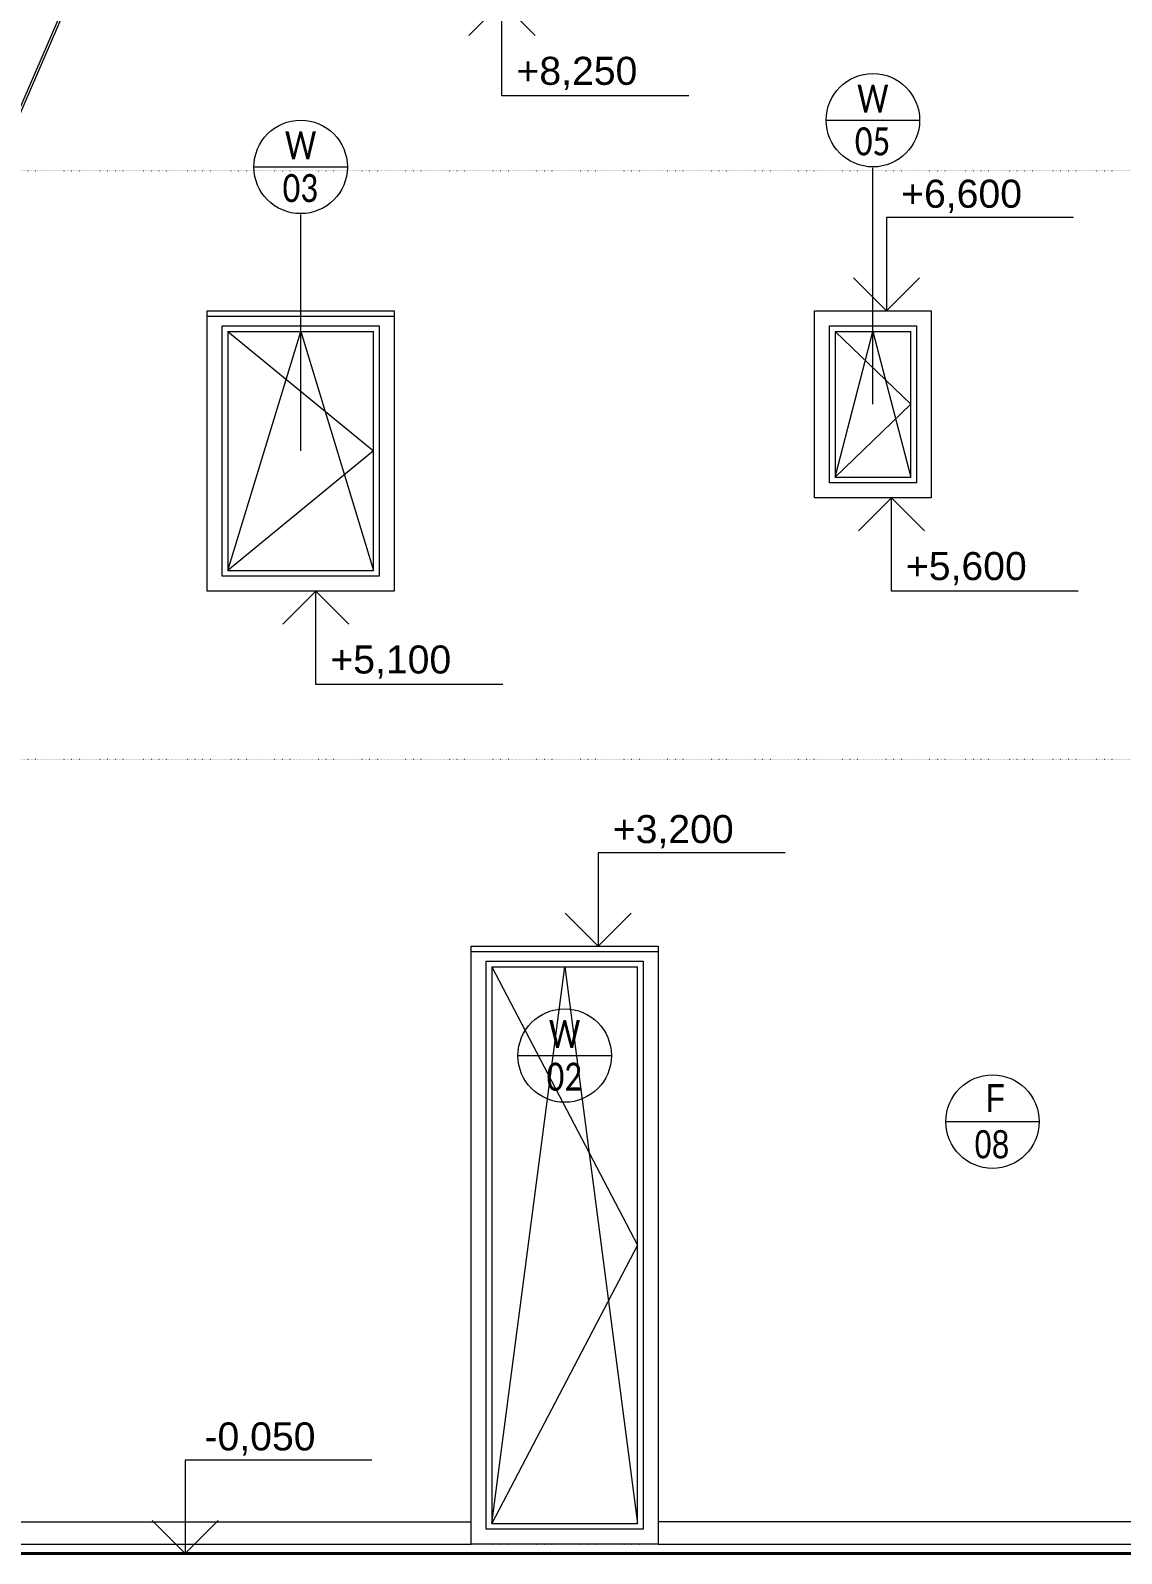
# Model space of a CAD drawing. Header units: millimetres. Extents: x -6736 to 224393, y -6260 to 72638.
# Drawn here: x 82113 to 87952, y -50 to 8100 of the extents above; entities that cross this region are included whole.
import ezdxf

# ---------------------------------------------------------------- set-up
doc = ezdxf.new("R2010")
doc.units = ezdxf.units.MM
doc.linetypes.add('HA_Dot-S4mm', pattern=[4, 0, -4])
for name, color, linetype, lineweight in [('A-DETL-____-THIN', 9, 'Continuous', 9), ('A-DETL-____-WIDE', 9, 'Continuous', 40), ('A-FLOR-LEVL-OTLN', 9, 'Continuous', 9), ('A-GENM-____-OTLN', 9, 'Continuous', 9), ('A-GLAZ-____-IDEN', 9, 'Continuous', 9), ('A-GLAZ-____-OTLN', 9, 'Continuous', 5), ('A-ROOF-____-OTLN', 9, 'Continuous', 9), ('A-WALL-____-OTLN', 9, 'Continuous', 9), ('G-____-____-DIMS', 9, 'Continuous', 5), ('G-____-____-TEXT', 9, 'Continuous', 5)]:
    doc.layers.add(name, color=color, linetype=linetype, lineweight=lineweight)
doc.styles.add('Arial', font='arial.ttf', dxfattribs={"height": 150})
doc.styles.add('Arial_2', font='arial.ttf', dxfattribs={"width": 0.8, "height": 150})
doc.styles.add('Calibri', font='calibri.ttf', dxfattribs={"width": 0.8, "height": 150})

# ---------------------------------------------------------------- blocks, each defined once
blk = doc.blocks.new('HA_WD_SinglePanel - 1000x3200-2168126-A_pohled východní_DPS pohled')
at = {"layer": 'A-GLAZ-____-OTLN', "color": 250}
for p, q in [((8468.9, 80), (8468.9, 3120)), ((8468.9, 3120), (9308.9, 3120)), ((9308.9, 3120), (9308.9, 80)), ((8498.9, 3090), (8498.9, 110)), ((8498.9, 3090), (9278.9, 3090)), ((8498.9, 110), (8888.9, 3090)), ((8498.9, 3090), (9278.9, 1600)), ((8888.9, 3090), (9278.9, 110)), ((9278.9, 110), (9278.9, 3090)), ((9278.9, 1600), (8498.9, 110)), ((8498.9, 110), (9278.9, 110)), ((9308.9, 80), (8468.9, 80))]:
    blk.add_line(p, q, dxfattribs=at)
blk = doc.blocks.new('HA_WD_SinglePanel - 1000x1500-2168128-A_pohled východní_DPS pohled')
at = {"layer": 'A-GLAZ-____-OTLN', "color": 250}
for p, q in [((7056.1, 5180), (7056.1, 6520)), ((7056.1, 6520), (7896.1, 6520)), ((7086.1, 6490), (7086.1, 5210)), ((7086.1, 6490), (7866.1, 6490)), ((7086.1, 5210), (7476.1, 6490)), ((7086.1, 6490), (7866.1, 5850)), ((7476.1, 6490), (7866.1, 5210)), ((7866.1, 5210), (7866.1, 6490)), ((7896.1, 6520), (7896.1, 5180)), ((7866.1, 5850), (7086.1, 5210)), ((7896.1, 5180), (7056.1, 5180)), ((7086.1, 5210), (7866.1, 5210))]:
    blk.add_line(p, q, dxfattribs=at)
blk = doc.blocks.new('HA_WD_SinglePanel - 625x1000-2168130-A_pohled východní_DPS pohled')
at = {"layer": 'A-GLAZ-____-OTLN', "color": 250}
for p, q in [((10306.1, 5680), (10306.1, 6520)), ((10306.1, 6520), (10771.1, 6520)), ((10336.1, 6490), (10336.1, 5710)), ((10336.1, 6490), (10741.1, 6490)), ((10336.1, 5710), (10538.6, 6490)), ((10336.1, 6490), (10741.1, 6100)), ((10538.6, 6490), (10741.1, 5710)), ((10741.1, 5710), (10741.1, 6490)), ((10771.1, 6520), (10771.1, 5680)), ((10741.1, 6100), (10336.1, 5710)), ((10336.1, 5710), (10741.1, 5710)), ((10771.1, 5680), (10306.1, 5680))]:
    blk.add_line(p, q, dxfattribs=at)
blk = doc.blocks.new('TB_Porotherm KPVarioUNI_1250mm - TB_Porotherm KPVarioUNI_1250mm-1997363-A_pohled východní_DPS pohled')
at = {"layer": 'A-GENM-____-OTLN', "color": 7}
blk.add_line((7976.1, 6570), (6976.1, 6570), dxfattribs=at)
blk = doc.blocks.new('TB_Porotherm KPVarioUNI_1250mm - TB_Porotherm KPVarioUNI_1250mm-2236193-A_pohled východní_DPS pohled')
at = {"layer": 'A-GENM-____-OTLN', "color": 7}
blk.add_line((9388.9, 3170), (8388.9, 3170), dxfattribs=at)
blk = doc.blocks.new('185-01_OBJEKT A_Central_rvt-3-A_pohled východní_DPS pohled')
at = {"layer": 'A-ROOF-____-OTLN', "color": 7}
blk.add_line((5056.7, 5567.1), (8887.9, 14424.9), dxfattribs=at)
at = {"layer": 'A-WALL-____-OTLN', "color": 7}
for p, q in [((8887, 14398.4), (5012.1, 5430.7)), ((6976.1, 5100), (6976.1, 6600)), ((6976.1, 6600), (7976.1, 6600)), ((7976.1, 6600), (7976.1, 5100)), ((10226.1, 5600), (10226.1, 6600)), ((10226.1, 6600), (10851.1, 6600)), ((10851.1, 6600), (10851.1, 5600)), ((10851.1, 5600), (10226.1, 5600)), ((7976.1, 5100), (6976.1, 5100)), ((8388.9, 0), (8388.9, 3200)), ((8388.9, 3200), (9388.9, 3200)), ((9388.9, 3200), (9388.9, 0)), ((5012.1, 0), (8388.9, 0)), ((9388.9, 0), (8388.9, 0)), ((9388.9, 0), (12850.3, 0))]:
    blk.add_line(p, q, dxfattribs=at)
at = {"layer": 'A-GENM-____-OTLN', "lineweight": 9}
for name in ['TB_Porotherm KPVarioUNI_1250mm - TB_Porotherm KPVarioUNI_1250mm-1997363-A_pohled východní_DPS pohled', 'TB_Porotherm KPVarioUNI_1250mm - TB_Porotherm KPVarioUNI_1250mm-2236193-A_pohled východní_DPS pohled']:
    blk.add_blockref(name, (0, 0), dxfattribs=at)
at = {"layer": 'A-GLAZ-____-OTLN', "lineweight": 9}
for name in ['HA_WD_SinglePanel - 1000x1500-2168128-A_pohled východní_DPS pohled', 'HA_WD_SinglePanel - 625x1000-2168130-A_pohled východní_DPS pohled', 'HA_WD_SinglePanel - 1000x3200-2168126-A_pohled východní_DPS pohled']:
    blk.add_blockref(name, (0, 0), dxfattribs=at)
blk = doc.blocks.new('Spot Elevations - Flipped-794089-A_pohled východní_DPS pohled')
at = {"layer": 'G-____-____-DIMS', "lineweight": 9}
for p, q in [((14236, 3473.2), (14412.8, 3650)), ((14412.8, 3650), (14589.6, 3473.2)), ((14412.8, 3150), (14412.8, 3650)), ((15412.8, 3150), (14412.8, 3150))]:
    blk.add_line(p, q, dxfattribs=at)
blk = doc.blocks.new('Spot Elevations - Default-792506-A_pohled východní_DPS pohled')
at = {"layer": 'G-____-____-DIMS', "lineweight": 9}
for p, q in [((16866.5, 5700), (15866.5, 5700)), ((15866.5, 5700), (15866.5, 5200)), ((15689.8, 5376.8), (15866.5, 5200)), ((15866.5, 5200), (16043.3, 5376.8))]:
    blk.add_line(p, q, dxfattribs=at)
blk = doc.blocks.new('HA_TAG_WD - Type Mark-1502833-A_pohled východní_DPS pohled')
at = {"layer": 'A-GLAZ-____-IDEN'}
blk.add_line((8226.1, 10520), (8726.1, 10520), dxfattribs=at)
blk.add_circle((8476.1, 10520), 250, dxfattribs=at)

msp = doc.modelspace()

# ---------------------------------------------------------------- linework, layer by layer
at = {"layer": 'A-DETL-____-THIN'}
for p, q in [((87011.8, 2261.3), (87511.8, 2261.3)), ((81095.4, 120), (84472.2, 120)), ((88933.5, 120), (85472.2, 120))]:
    msp.add_line(p, q, dxfattribs=at)
msp.add_circle((87261.8, 2261.3), 250, dxfattribs=at)
at = {"layer": 'A-DETL-____-WIDE'}
msp.add_line((94090.3, -50), (81130.3, -50), dxfattribs=at)
at = {"layer": 'A-FLOR-LEVL-OTLN', "linetype": 'HA_Dot-S4mm', "lineweight": 5}
for p, q in [((74076.1, 7350), (98171.2, 7350)), ((74076.1, 4200), (98171.2, 4200))]:
    msp.add_line(p, q, dxfattribs=at)
at = {"layer": 'A-FLOR-LEVL-OTLN', "linetype": 'HA_Dot-S4mm'}
msp.add_line((74076.1, 0), (98171.2, 0), dxfattribs=at)
at = {"layer": 'A-GLAZ-____-IDEN'}
for p, q in [((86621.8, 6100), (86621.8, 7365.5)), ((83559.3, 5850), (83559.3, 7115.5))]:
    msp.add_line(p, q, dxfattribs=at)

# ---------------------------------------------------------------- block references
at = {"color": 50, "lineweight": 5}
msp.add_blockref('185-01_OBJEKT A_Central_rvt-3-A_pohled východní_DPS pohled', (76083.2, 0), dxfattribs=at)
at = {"layer": 'A-GLAZ-____-IDEN'}
for p in [(75083.2, -3150), (76496.1, -7905.3)]:
    msp.add_blockref('HA_TAG_WD - Type Mark-1502833-A_pohled východní_DPS pohled', p, dxfattribs=at)
at = {"layer": 'G-____-____-DIMS', "lineweight": 9}
for name, p in [('Spot Elevations - Flipped-794089-A_pohled východní_DPS pohled', (70223.8, 4600)), ('Spot Elevations - Default-792506-A_pohled východní_DPS pohled', (70828.6, 1400)), ('Spot Elevations - Flipped-794089-A_pohled východní_DPS pohled', (72307.8, 1950)), ('Spot Elevations - Flipped-794089-A_pohled východní_DPS pohled', (69227.6, 1450)), ('Spot Elevations - Default-792506-A_pohled východní_DPS pohled', (69285.5, -2000)), ('Spot Elevations - Default-792506-A_pohled východní_DPS pohled', (67074, -5250))]:
    msp.add_blockref(name, p, dxfattribs=at)

# ---------------------------------------------------------------- texts
at = {"layer": 'A-GLAZ-____-IDEN', "lineweight": 5, "char_height": 150, "attachment_point": 1, "style": 'Calibri'}
for s, insert, width in [('\\fCalibri|b0|i0|c254|p34|;\\W.8;W', (86538.2, 7810.5), 211.645), ('05', (86525, 7581.9), 243.713), ('\\fCalibri|b0|i0|c254|p34|;\\W.8;W', (83475.7, 7560.5), 211.645), ('03', (83462.5, 7331.9), 243.713), ('\\fCalibri|b0|i0|c254|p34|;\\W.8;W', (84888.5, 2805.2), 211.645), ('02', (84875.3, 2576.6), 243.713)]:
    msp.add_mtext(s, dxfattribs=dict(at, insert=insert, width=width))
at = {"layer": 'G-____-____-TEXT', "color": 7, "lineweight": 9, "char_height": 150, "attachment_point": 1, "style": 'Arial_2'}
for s, insert, width in [('\\fArial|b0|i0|c254|p34|;\\W.8;F', (87225.4, 2462.2), 128.27), ('08', (87164.9, 2215.3), 230.886)]:
    msp.add_mtext(s, dxfattribs=dict(at, insert=insert, width=width))

# ---------------------------------------------------------------- next in the draw order: texts
at = {"layer": 'G-____-____-DIMS', "lineweight": 9, "char_height": 150, "attachment_point": 1, "line_spacing_factor": 0.941778, "style": 'Arial', "bg_fill": 3, "box_fill_scale": 1.25, "bg_fill_color": 256, "bg_fill_true_color": 13158600, "bg_fill_transparency": 0}
for s, insert, width in [('+8,250', (84714.4, 7959.3), 773.133), ('+6,600', (86773, 7301.8), 773.133), ('+5,600', (86798.4, 5309.3), 773.133), ('+5,100', (83718.2, 4809.3), 773.133), ('+3,200', (85229.9, 3901.8), 773.133), ('-0,050', (83044.4, 651.8), 710.695)]:
    msp.add_mtext(s, dxfattribs=dict(at, insert=insert, width=width))

# ---------------------------------------------------------------- next in the draw order: block references
at = {"layer": 'A-GLAZ-____-IDEN'}
msp.add_blockref('HA_TAG_WD - Type Mark-1502833-A_pohled východní_DPS pohled', (78145.7, -2900), dxfattribs=at)

doc.saveas('drawing.dxf')
